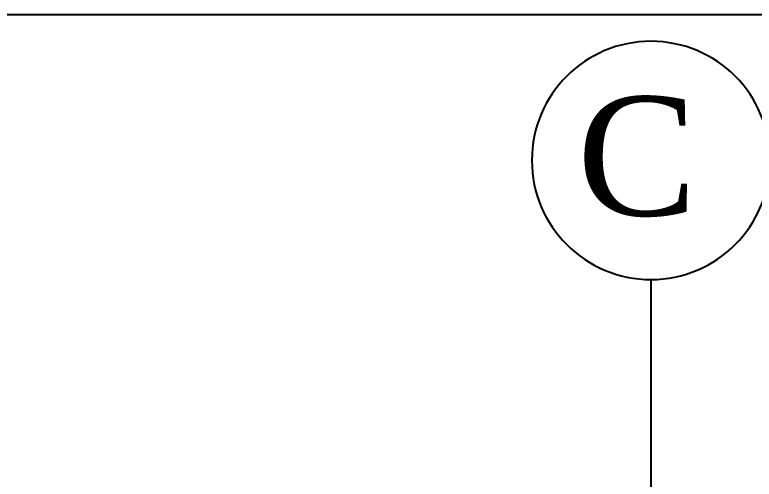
# Model space of a CAD drawing. Header units: millimetres. Extents: x 118878 to 201916, y 10986 to 20993.
# Drawn here: x 180637.2 to 180885.7, y 18307 to 18463 of the extents above; entities that cross this region are included whole.
import ezdxf
from ezdxf.enums import TextEntityAlignment as Align

# ---------------------------------------------------------------- set-up
doc = ezdxf.new("R2010")
doc.units = ezdxf.units.MM
doc.header["$LTSCALE"] = 100
for name, color, linetype in [('2', 2, 'Continuous'), ('3', 3, 'Continuous'), ('AX', 1, 'Continuous')]:
    doc.layers.add(name, color=color, linetype=linetype)
doc.styles.add('textstyle4', font='')
doc.styles.get('textstyle4').set_extended_font_data('Romantic')

# ---------------------------------------------------------------- blocks, each defined once
blk = doc.blocks.new('C1')
at = {"layer": 'AX'}
blk.add_line((0, 100), (0, 0), dxfattribs=at)
blk.add_circle((0, 128.35), 28.35, dxfattribs=at)
blk = doc.blocks.new('AX-01')
at = {"layer": 'AX', "xscale": 1.41093474426815, "yscale": -1.41093474426815, "zscale": -1.41093474426815, "rotation": 180}
blk.add_blockref('C1', (1070, 290), dxfattribs=at)
at = {"layer": 'AX', "color": 3, "style": 'textstyle4'}
blk.add_text('C', height=40, dxfattribs=at).set_placement((1065.3, 472.51), align=Align.MIDDLE)

msp = doc.modelspace()

# ---------------------------------------------------------------- linework, layer by layer
at = {"layer": '3'}
msp.add_lwpolyline([(178915.98, 15462.97), (181915.98, 15462.97), (181915.98, 18462.97), (178915.98, 18462.97)], close=True, dxfattribs=at)

# ---------------------------------------------------------------- block references
at = {"layer": '2'}
msp.add_blockref('AX-01', (179780.98, 17942.97), dxfattribs=at)

doc.saveas('drawing.dxf')
